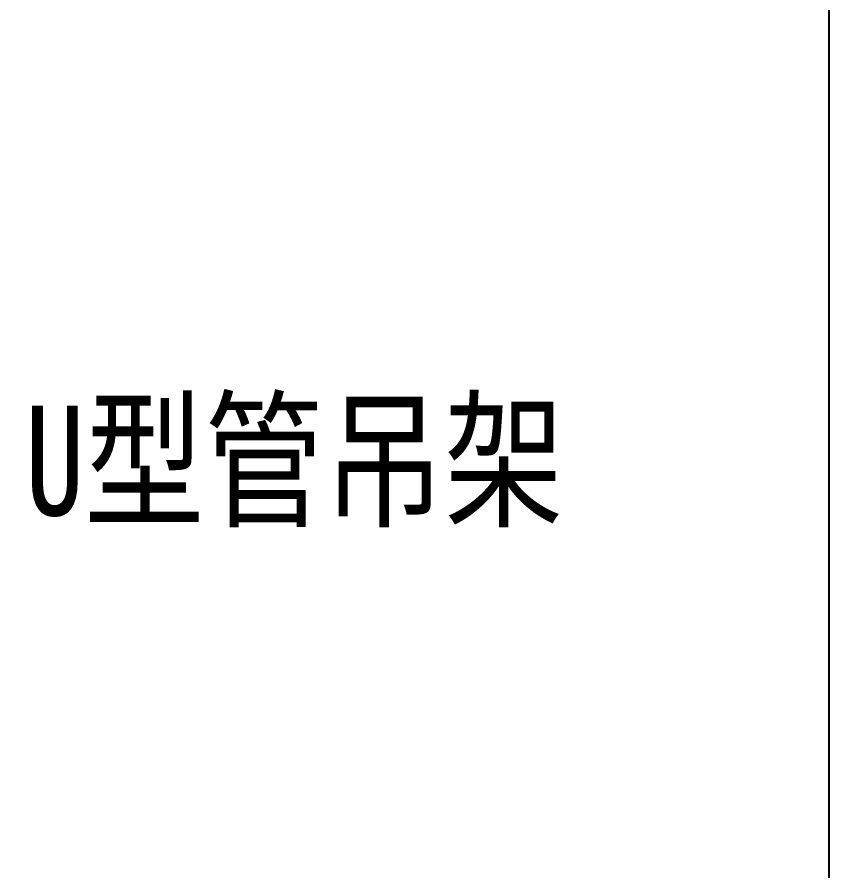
# Model space of a CAD drawing. Extents: x 185245 to 2166646, y -19957 to 815000.
# Drawn here: x 2007060 to 2008914, y 680548 to 682499 of the extents above; entities that cross this region are included whole.
import ezdxf

# ---------------------------------------------------------------- set-up
doc = ezdxf.new("R2010")
doc.units = 0
doc.header["$LTSCALE"] = 1000
doc.header["$MEASUREMENT"] = 0
doc.layers.add('DIM_SYMB', color=3, linetype='Continuous')
doc.styles.get("Standard").update_dxf_attribs({"font": 'gbenor.shx', "bigfont": 'gbcbig.shx'})

# ---------------------------------------------------------------- blocks, each defined once
blk = doc.blocks.new('gfhhrryyfd')
at = {"layer": 'DIM_SYMB'}
blk.add_lwpolyline([(3686300.068838551, -1739469.399228848), (3696128.431395398, -1739469.399228848), (3696128.431395398, -1747620.206748033), (3686300.068838551, -1747620.206748033)], close=True, dxfattribs=at)
at = {"insert": (3694291.631201686, -1745563.673772225), "char_height": 250.9055997468532, "attachment_point": 1}
blk.add_mtext('{\\fSimSun|b0|i0|c134|p2;\\W0.8;\\C7;U型管吊架}', dxfattribs=at)

msp = doc.modelspace()

# ---------------------------------------------------------------- block references
at = {"lineweight": -3, "xscale": 0.9999959468841553, "yscale": 0.9999959506094456, "zscale": 0.9999959495959999}
msp.add_blockref('gfhhrryyfd', (-1687198.99812964, 2427167.7145149, 1.991429599009979e-08), dxfattribs=at)

doc.saveas('drawing.dxf')
